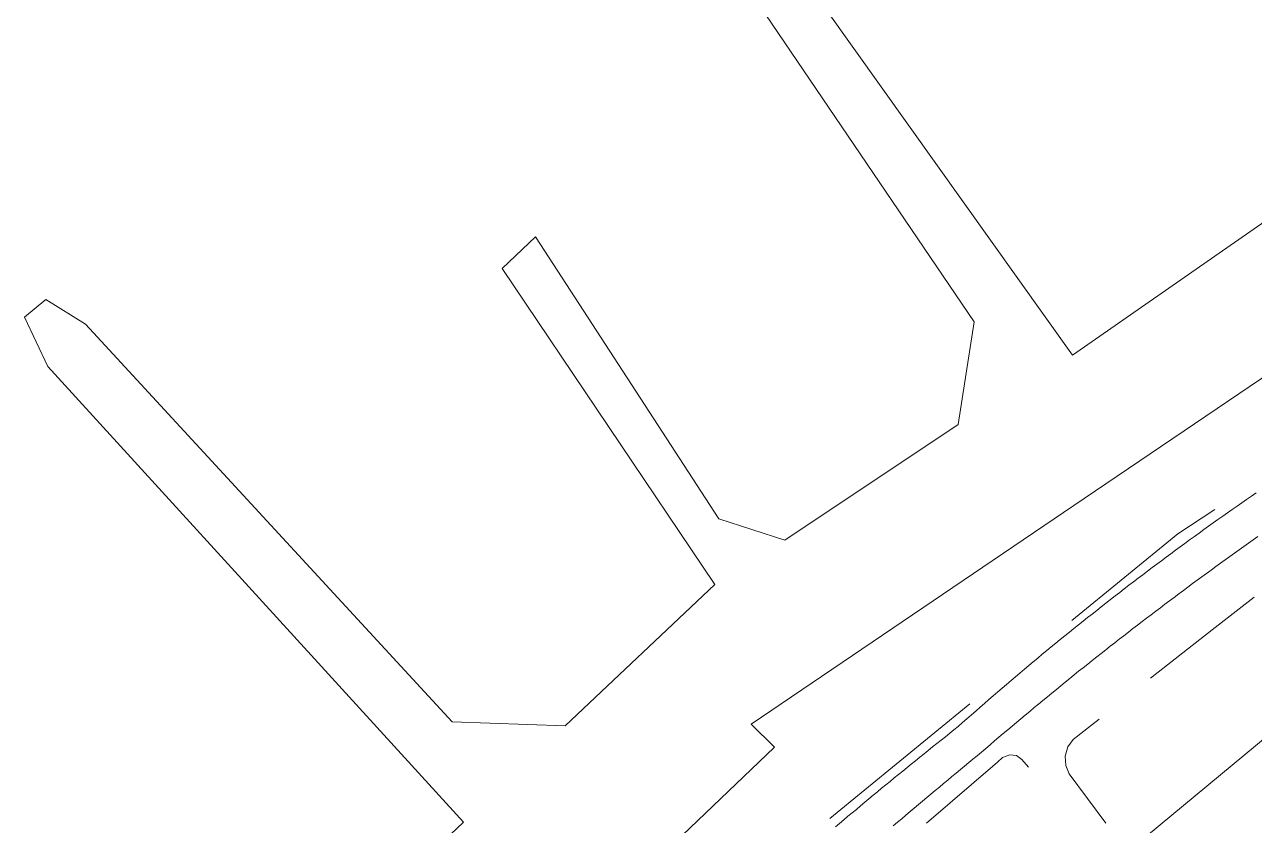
# Model space of a CAD drawing. Header units: metres. Extents: x 104718 to 105139, y 425172 to 425468.
# Drawn here: x 104795.3 to 104813.97, y 425328.16 to 425340.32 of the extents above; entities that cross this region are included whole.
import ezdxf

# ---------------------------------------------------------------- set-up
doc = ezdxf.new("R2010")
doc.units = ezdxf.units.M
doc.header["$MEASUREMENT"] = 0
doc.linetypes.add('KG-PERCEEL-SO', pattern=[19, 5.5, -4, 5.5, -4])
doc.linetypes.add('KL-LS-SO', pattern=[13, 4, -2, 4, -3])
for name, color, linetype, lineweight in [('B-OI-KL-DATA_MANTELBUIS-G', 90, 'Continuous', 18), ('B-OI-KL-ET_LS-G', 190, 'KL-LS-SO', 18), ('B-XX-GK-KADEMUUR-G', 150, 'Continuous', 18), ('B-XX-KG-GRENS_PERCEEL-G', 150, 'KG-PERCEEL-SO', 18), ('B-XX-KW-KUNSTWERK_STEIGER-G', 170, 'Continuous', 18), ('B-XX-OG-WATER_HAVEN-G', 170, 'Continuous', 18), ('B-XX-VH-OPENVERHARDING_STRAATBAKSTEEN-G', 90, 'Continuous', 18)]:
    doc.layers.add(name, color=color, linetype=linetype, lineweight=lineweight)

msp = doc.modelspace()

# ---------------------------------------------------------------- linework, layer by layer
at = {"layer": 'B-OI-KL-DATA_MANTELBUIS-G', "ltscale": 0.5, "flags": 128}
msp.add_lwpolyline([(104796.14, 425280.85), (104796.57, 425282.69), (104798.8, 425292.26), (104799.43, 425295.02), (104802.71, 425309.53), (104803.06, 425311.02), (104803.96, 425314.87), (104805.54, 425320.8), (104806.07, 425322.8), (104817.51, 425332.28), (104829.68, 425340.81)], dxfattribs=at)
at = {"layer": 'B-OI-KL-ET_LS-G', "ltscale": 0.5, "flags": 128}
msp.add_lwpolyline([(104819.33, 425335.3), (104818.77, 425334.96), (104816.85, 425333.72), (104815.63, 425332.86), (104814.47, 425332.01), (104813.33, 425331.13), (104811.22, 425329.46), (104811.14, 425329.35), (104811.1, 425329.21), (104811.11, 425329.07), (104811.16, 425328.94), (104811.72, 425328.19), (104811.08, 425328.43), (104810.76, 425328.79), (104810.44, 425329.16), (104810.36, 425329.22), (104810.26, 425329.23), (104810.15, 425329.19), (104810.07, 425329.12), (104804.52, 425324.35), (104800.8, 425320.71), (104799.71, 425321.67)], dxfattribs=at)
at = {"layer": 'B-XX-GK-KADEMUUR-G', "ltscale": 0.5}
for points in [[(104814.002, 425333.209), (104813.929, 425333.159), (104813.856, 425333.109), (104813.783, 425333.058), (104813.711, 425333.007), (104813.638, 425332.957), (104813.566, 425332.906), (104813.493, 425332.855), (104813.421, 425332.803), (104813.349, 425332.752), (104813.277, 425332.701), (104813.205, 425332.649), (104813.133, 425332.597), (104813.062, 425332.545), (104812.99, 425332.493), (104812.918, 425332.441), (104812.847, 425332.389), (104812.776, 425332.336), (104812.704, 425332.284), (104812.633, 425332.231), (104812.562, 425332.178), (104812.491, 425332.125), (104812.421, 425332.072), (104812.35, 425332.018), (104812.279, 425331.965), (104812.209, 425331.911), (104812.138, 425331.858), (104812.068, 425331.804), (104811.998, 425331.75), (104811.928, 425331.696), (104811.858, 425331.642), (104811.788, 425331.587), (104811.718, 425331.533), (104811.648, 425331.478), (104811.579, 425331.423), (104811.509, 425331.368), (104811.44, 425331.313), (104811.371, 425331.258), (104811.302, 425331.203), (104811.233, 425331.147), (104811.164, 425331.092), (104811.095, 425331.036), (104811.026, 425330.98), (104810.958, 425330.924), (104810.889, 425330.868), (104810.821, 425330.812), (104810.752, 425330.756), (104810.684, 425330.699), (104810.616, 425330.643), (104810.548, 425330.586), (104810.48, 425330.529), (104810.413, 425330.472), (104810.345, 425330.415), (104810.278, 425330.357), (104810.21, 425330.3), (104810.143, 425330.242), (104810.076, 425330.185), (104810.009, 425330.127), (104809.942, 425330.069), (104809.875, 425330.011), (104809.808, 425329.953), (104809.741, 425329.895), (104809.675, 425329.836), (104809.608, 425329.778), (104809.542, 425329.719), (104809.476, 425329.66), (104809.476, 425329.66), (104809.411, 425329.608), (104809.346, 425329.557), (104809.281, 425329.505), (104809.216, 425329.453), (104809.151, 425329.401), (104809.086, 425329.349), (104809.021, 425329.297), (104808.957, 425329.245), (104808.892, 425329.193), (104808.827, 425329.141), (104808.763, 425329.089), (104808.698, 425329.036), (104808.634, 425328.984), (104808.57, 425328.931), (104808.505, 425328.879), (104808.441, 425328.826), (104808.377, 425328.773), (104808.313, 425328.721), (104808.248, 425328.668), (104808.184, 425328.615), (104808.12, 425328.562), (104808.056, 425328.509), (104807.993, 425328.456), (104807.929, 425328.402), (104807.865, 425328.349), (104807.801, 425328.296), (104807.738, 425328.243), (104807.674, 425328.189), (104807.61, 425328.136)], [(104808.49, 425328.153), (104808.554, 425328.207), (104808.617, 425328.26), (104808.68, 425328.314), (104808.744, 425328.367), (104808.807, 425328.421), (104808.871, 425328.474), (104808.934, 425328.527), (104808.998, 425328.58), (104809.062, 425328.634), (104809.125, 425328.687), (104809.189, 425328.74), (104809.253, 425328.793), (104809.317, 425328.846), (104809.38, 425328.899), (104809.444, 425328.952), (104809.508, 425329.005), (104809.572, 425329.058), (104809.636, 425329.111), (104809.7, 425329.164), (104809.764, 425329.216), (104809.828, 425329.269), (104809.828, 425329.269), (104809.894, 425329.326), (104809.961, 425329.383), (104810.027, 425329.44), (104810.093, 425329.496), (104810.16, 425329.553), (104810.227, 425329.609), (104810.293, 425329.666), (104810.36, 425329.722), (104810.427, 425329.778), (104810.494, 425329.834), (104810.561, 425329.89), (104810.628, 425329.946), (104810.696, 425330.001), (104810.763, 425330.057), (104810.831, 425330.112), (104810.898, 425330.168), (104810.966, 425330.223), (104811.033, 425330.278), (104811.101, 425330.333), (104811.169, 425330.388), (104811.237, 425330.443), (104811.305, 425330.498), (104811.373, 425330.552), (104811.442, 425330.607), (104811.51, 425330.661), (104811.579, 425330.716), (104811.647, 425330.77), (104811.716, 425330.824), (104811.784, 425330.878), (104811.853, 425330.932), (104811.922, 425330.985), (104811.991, 425331.039), (104812.06, 425331.092), (104812.129, 425331.146), (104812.198, 425331.199), (104812.268, 425331.252), (104812.337, 425331.305), (104812.406, 425331.358), (104812.476, 425331.411), (104812.546, 425331.464), (104812.615, 425331.516), (104812.685, 425331.569), (104812.755, 425331.621), (104812.825, 425331.674), (104812.895, 425331.726), (104812.965, 425331.778), (104813.035, 425331.83), (104813.106, 425331.882), (104813.176, 425331.933), (104813.247, 425331.985), (104813.317, 425332.036), (104813.388, 425332.088), (104813.458, 425332.139), (104813.529, 425332.19), (104813.6, 425332.241), (104813.671, 425332.292), (104813.742, 425332.343), (104813.813, 425332.394), (104813.884, 425332.444), (104813.956, 425332.495), (104814.027, 425332.545)]]:
    msp.add_lwpolyline(points, dxfattribs=at)
at = {"layer": 'B-XX-KG-GRENS_PERCEEL-G', "ltscale": 0.5, "flags": 128}
msp.add_lwpolyline([(104800.173, 425322.245), (104812.813, 425332.586), (104829.721, 425343.786), (104866.88, 425363.631), (104886.387, 425374.096), (104910.596, 425401.24)], dxfattribs=at)
at = {"layer": 'B-XX-KW-KUNSTWERK_STEIGER-G', "ltscale": 0.5}
for points in [[(104825.259, 425344.879), (104814.903, 425337.865), (104811.21, 425335.3), (104807.059, 425341.126)], [(104806.363, 425340.754), (104809.716, 425335.807), (104809.473, 425334.248), (104806.843, 425332.491), (104805.84, 425332.814), (104803.056, 425337.095), (104802.549, 425336.614), (104805.778, 425331.817), (104803.509, 425329.67), (104801.788, 425329.729), (104796.224, 425335.768), (104795.619, 425336.142), (104795.297, 425335.876), (104795.65, 425335.127), (104801.965, 425328.207), (104798.753, 425325.166), (104800.337, 425323.388), (104804.234, 425327.005), (104806.688, 425329.346), (104806.33, 425329.694), (104811.39, 425333.121), (104826.357, 425343.258)]]:
    msp.add_lwpolyline(points, dxfattribs=at)
at = {"layer": 'B-XX-OG-WATER_HAVEN-G', "ltscale": 0.5}
msp.add_lwpolyline([(104807.61, 425328.136), (104807.674, 425328.189), (104807.738, 425328.243), (104807.801, 425328.296), (104807.865, 425328.349), (104807.929, 425328.402), (104807.993, 425328.456), (104808.056, 425328.509), (104808.12, 425328.562), (104808.184, 425328.615), (104808.248, 425328.668), (104808.313, 425328.721), (104808.377, 425328.773), (104808.441, 425328.826), (104808.505, 425328.879), (104808.57, 425328.931), (104808.634, 425328.984), (104808.698, 425329.036), (104808.763, 425329.089), (104808.827, 425329.141), (104808.892, 425329.193), (104808.957, 425329.245), (104809.021, 425329.297), (104809.086, 425329.349), (104809.151, 425329.401), (104809.216, 425329.453), (104809.281, 425329.505), (104809.346, 425329.557), (104809.411, 425329.608), (104809.476, 425329.66), (104809.476, 425329.66), (104809.542, 425329.719), (104809.608, 425329.778), (104809.675, 425329.836), (104809.741, 425329.895), (104809.808, 425329.953), (104809.875, 425330.011), (104809.942, 425330.069), (104810.009, 425330.127), (104810.076, 425330.185), (104810.143, 425330.242), (104810.21, 425330.3), (104810.278, 425330.357), (104810.345, 425330.415), (104810.413, 425330.472), (104810.48, 425330.529), (104810.548, 425330.586), (104810.616, 425330.643), (104810.684, 425330.699), (104810.752, 425330.756), (104810.821, 425330.812), (104810.889, 425330.868), (104810.958, 425330.924), (104811.026, 425330.98), (104811.095, 425331.036), (104811.164, 425331.092), (104811.233, 425331.147), (104811.302, 425331.203), (104811.371, 425331.258), (104811.44, 425331.313), (104811.509, 425331.368), (104811.579, 425331.423), (104811.648, 425331.478), (104811.718, 425331.533), (104811.788, 425331.587), (104811.858, 425331.642), (104811.928, 425331.696), (104811.998, 425331.75), (104812.068, 425331.804), (104812.138, 425331.858), (104812.209, 425331.911), (104812.279, 425331.965), (104812.35, 425332.018), (104812.421, 425332.072), (104812.491, 425332.125), (104812.562, 425332.178), (104812.633, 425332.231), (104812.704, 425332.284), (104812.776, 425332.336), (104812.847, 425332.389), (104812.918, 425332.441), (104812.99, 425332.493), (104813.062, 425332.545), (104813.133, 425332.597), (104813.205, 425332.649), (104813.277, 425332.701), (104813.349, 425332.752), (104813.421, 425332.803), (104813.493, 425332.855), (104813.566, 425332.906), (104813.638, 425332.957), (104813.711, 425333.007), (104813.783, 425333.058), (104813.856, 425333.109), (104813.929, 425333.159), (104814.002, 425333.209)], dxfattribs=at)
at = {"layer": 'B-XX-VH-OPENVERHARDING_STRAATBAKSTEEN-G', "ltscale": 0.5}
msp.add_lwpolyline([(104814.027, 425332.545), (104813.956, 425332.495), (104813.884, 425332.444), (104813.813, 425332.394), (104813.742, 425332.343), (104813.671, 425332.292), (104813.6, 425332.241), (104813.529, 425332.19), (104813.458, 425332.139), (104813.388, 425332.088), (104813.317, 425332.036), (104813.247, 425331.985), (104813.176, 425331.933), (104813.106, 425331.882), (104813.035, 425331.83), (104812.965, 425331.778), (104812.895, 425331.726), (104812.825, 425331.674), (104812.755, 425331.621), (104812.685, 425331.569), (104812.615, 425331.516), (104812.546, 425331.464), (104812.476, 425331.411), (104812.406, 425331.358), (104812.337, 425331.305), (104812.268, 425331.252), (104812.198, 425331.199), (104812.129, 425331.146), (104812.06, 425331.092), (104811.991, 425331.039), (104811.922, 425330.985), (104811.853, 425330.932), (104811.784, 425330.878), (104811.716, 425330.824), (104811.647, 425330.77), (104811.579, 425330.716), (104811.51, 425330.661), (104811.442, 425330.607), (104811.373, 425330.552), (104811.305, 425330.498), (104811.237, 425330.443), (104811.169, 425330.388), (104811.101, 425330.333), (104811.033, 425330.278), (104810.966, 425330.223), (104810.898, 425330.168), (104810.831, 425330.112), (104810.763, 425330.057), (104810.696, 425330.001), (104810.628, 425329.946), (104810.561, 425329.89), (104810.494, 425329.834), (104810.427, 425329.778), (104810.36, 425329.722), (104810.293, 425329.666), (104810.227, 425329.609), (104810.16, 425329.553), (104810.093, 425329.496), (104810.027, 425329.44), (104809.961, 425329.383), (104809.894, 425329.326), (104809.828, 425329.269), (104809.828, 425329.269), (104809.764, 425329.216), (104809.7, 425329.164), (104809.636, 425329.111), (104809.572, 425329.058), (104809.508, 425329.005), (104809.444, 425328.952), (104809.38, 425328.899), (104809.317, 425328.846), (104809.253, 425328.793), (104809.189, 425328.74), (104809.125, 425328.687), (104809.062, 425328.634), (104808.998, 425328.58), (104808.934, 425328.527), (104808.871, 425328.474), (104808.807, 425328.421), (104808.744, 425328.367), (104808.68, 425328.314), (104808.617, 425328.26), (104808.554, 425328.207), (104808.49, 425328.153)], dxfattribs=at)

doc.saveas('drawing.dxf')
